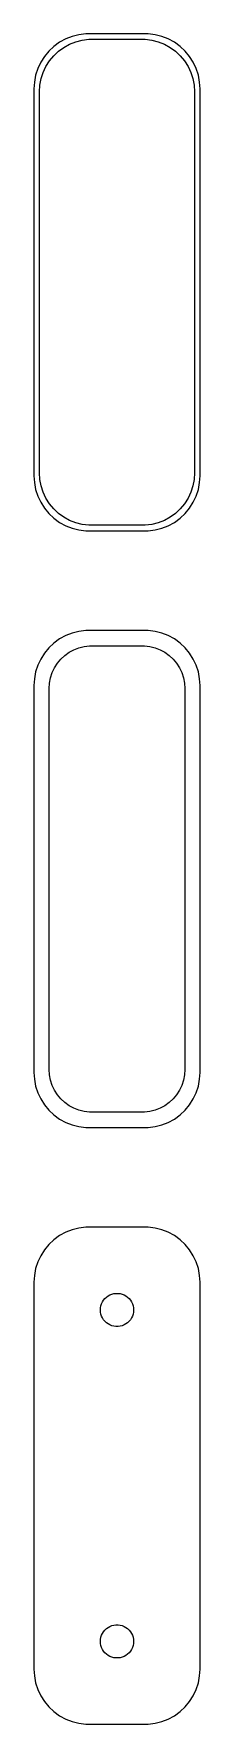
# Model space of a CAD drawing. Header units: metres. Extents: x -8 to 8, y 86 to 238.
import ezdxf

# ---------------------------------------------------------------- set-up
doc = ezdxf.new("R2010")
doc.units = ezdxf.units.M

msp = doc.modelspace()

# ---------------------------------------------------------------- linework, layer by layer
for p, q in [((-5.68712, 237.353), (-6.14484, 236.923)), ((-5.17912, 237.722), (-5.68712, 237.353)), ((-5.27776, 236.91), (-4.79517, 237.261)), ((-4.62889, 238.024), (-5.17912, 237.722)), ((-4.79517, 237.261), (-4.27245, 237.548)), ((-4.04507, 238.255), (-4.62889, 238.024)), ((-4.27245, 237.548), (-3.71782, 237.768)), ((-3.4369, 238.411), (-4.04507, 238.255)), ((-3.71782, 237.768), (-3.14006, 237.916)), ((-2.81395, 238.49), (-3.4369, 238.411)), ((-3.14006, 237.916), (-2.54825, 237.991)), ((2.81395, 238.49), (-2.81395, 238.49)), ((-2.54825, 237.991), (2.54825, 237.991)), ((2.54825, 237.991), (3.14006, 237.916)), ((3.4369, 238.411), (2.81395, 238.49)), ((3.14006, 237.916), (3.71782, 237.768)), ((4.04507, 238.255), (3.4369, 238.411)), ((3.71782, 237.768), (4.27245, 237.548)), ((4.62889, 238.024), (4.04507, 238.255)), ((4.27245, 237.548), (4.79517, 237.261)), ((5.17912, 237.722), (4.62889, 238.024)), ((4.79517, 237.261), (5.27776, 236.91)), ((5.68712, 237.353), (5.17912, 237.722)), ((6.14484, 236.923), (5.68712, 237.353)), ((-6.88153, 235.909), (-7.14888, 235.341)), ((-6.54507, 236.439), (-6.88153, 235.909)), ((-6.14484, 236.923), (-6.54507, 236.439)), ((-6.41245, 235.538), (-6.09282, 236.042)), ((-6.09282, 236.042), (-5.7126, 236.502)), ((-5.7126, 236.502), (-5.27776, 236.91)), ((5.27776, 236.91), (5.7126, 236.502)), ((5.7126, 236.502), (6.09282, 236.042)), ((6.09282, 236.042), (6.41245, 235.538)), ((6.54507, 236.439), (6.14484, 236.923)), ((6.88153, 235.909), (6.54507, 236.439)), ((7.14888, 235.341), (6.88153, 235.909)), ((-7.46057, 234.127), (-7.5, 233.5)), ((-7.34291, 234.743), (-7.46057, 234.127)), ((-7.14888, 235.341), (-7.34291, 234.743)), ((-6.96254, 233.845), (-6.85077, 234.431)), ((-6.85077, 234.431), (-6.66643, 234.999)), ((-6.66643, 234.999), (-6.41245, 235.538)), ((6.41245, 235.538), (6.66643, 234.999)), ((6.66643, 234.999), (6.85077, 234.431)), ((6.85077, 234.431), (6.96254, 233.845)), ((7.34291, 234.743), (7.14888, 235.341)), ((7.46057, 234.127), (7.34291, 234.743)), ((7.5, 233.5), (7.46057, 234.127)), ((-7.5, 233.5), (-7.5, 198.5)), ((-7, 233.25), (-6.96254, 233.845)), ((-7, 198.75), (-7, 233.25)), ((6.96254, 233.845), (7, 233.25)), ((7, 233.25), (7, 198.75)), ((7.5, 198.5), (7.5, 233.5)), ((-7.5, 198.5), (-7.46057, 197.873)), ((-7.46057, 197.873), (-7.34291, 197.257)), ((-6.96254, 198.155), (-7, 198.75)), ((-6.85077, 197.569), (-6.96254, 198.155)), ((-6.66643, 197.001), (-6.85077, 197.569)), ((6.85077, 197.569), (6.66643, 197.001)), ((6.96254, 198.155), (6.85077, 197.569)), ((7, 198.75), (6.96254, 198.155)), ((7.34291, 197.257), (7.46057, 197.873)), ((7.46057, 197.873), (7.5, 198.5)), ((-7.34291, 197.257), (-7.14888, 196.659)), ((-7.14888, 196.659), (-6.88153, 196.091)), ((-6.88153, 196.091), (-6.54507, 195.561)), ((-6.41245, 196.462), (-6.66643, 197.001)), ((-6.09282, 195.958), (-6.41245, 196.462)), ((-5.7126, 195.498), (-6.09282, 195.958)), ((6.09282, 195.958), (5.7126, 195.498)), ((6.41245, 196.462), (6.09282, 195.958)), ((6.66643, 197.001), (6.41245, 196.462)), ((6.54507, 195.561), (6.88153, 196.091)), ((6.88153, 196.091), (7.14888, 196.659)), ((7.14888, 196.659), (7.34291, 197.257)), ((-6.54507, 195.561), (-6.14484, 195.077)), ((-6.14484, 195.077), (-5.68712, 194.647)), ((-5.27776, 195.09), (-5.7126, 195.498)), ((-5.68712, 194.647), (-5.17912, 194.278)), ((-4.79517, 194.739), (-5.27776, 195.09)), ((-4.27245, 194.452), (-4.79517, 194.739)), ((-3.71782, 194.232), (-4.27245, 194.452)), ((4.27245, 194.452), (3.71782, 194.232)), ((4.79517, 194.739), (4.27245, 194.452)), ((5.27776, 195.09), (4.79517, 194.739)), ((5.17912, 194.278), (5.68712, 194.647)), ((5.7126, 195.498), (5.27776, 195.09)), ((5.68712, 194.647), (6.14484, 195.077)), ((6.14484, 195.077), (6.54507, 195.561)), ((-5.17912, 194.278), (-4.62889, 193.976)), ((-4.62889, 193.976), (-4.04507, 193.745)), ((-4.04507, 193.745), (-3.4369, 193.589)), ((-3.14006, 194.084), (-3.71782, 194.232)), ((-3.4369, 193.589), (-2.81395, 193.51)), ((-2.54825, 194.009), (-3.14006, 194.084)), ((-2.81395, 193.51), (2.81395, 193.51)), ((2.54825, 194.009), (-2.54825, 194.009)), ((3.14006, 194.084), (2.54825, 194.009)), ((2.81395, 193.51), (3.4369, 193.589)), ((3.71782, 194.232), (3.14006, 194.084)), ((3.4369, 193.589), (4.04507, 193.745)), ((4.04507, 193.745), (4.62889, 193.976)), ((4.62889, 193.976), (5.17912, 194.278)), ((-5.17912, 183.722), (-5.68712, 183.353)), ((-4.62889, 184.024), (-5.17912, 183.722)), ((-4.04507, 184.255), (-4.62889, 184.024)), ((-3.4369, 184.411), (-4.04507, 184.255)), ((-2.81395, 184.49), (-3.4369, 184.411)), ((2.81395, 184.49), (-2.81395, 184.49)), ((3.4369, 184.411), (2.81395, 184.49)), ((4.04507, 184.255), (3.4369, 184.411)), ((4.62889, 184.024), (4.04507, 184.255)), ((5.17912, 183.722), (4.62889, 184.024)), ((5.68712, 183.353), (5.17912, 183.722)), ((-6.54507, 182.439), (-6.88153, 181.909)), ((-6.14484, 182.923), (-6.54507, 182.439)), ((-5.68712, 183.353), (-6.14484, 182.923)), ((-5.07071, 181.899), (-4.71649, 182.231)), ((-4.71649, 182.231), (-4.32336, 182.517)), ((-4.32336, 182.517), (-3.89754, 182.751)), ((-3.89754, 182.751), (-3.44572, 182.93)), ((-3.44572, 182.93), (-2.97505, 183.051)), ((-2.97505, 183.051), (-2.49297, 183.112)), ((-2.49297, 183.112), (2.49297, 183.112)), ((2.49297, 183.112), (2.97505, 183.051)), ((2.97505, 183.051), (3.44572, 182.93)), ((3.44572, 182.93), (3.89754, 182.751)), ((3.89754, 182.751), (4.32336, 182.517)), ((4.32336, 182.517), (4.71649, 182.231)), ((4.71649, 182.231), (5.07071, 181.899)), ((6.14484, 182.923), (5.68712, 183.353)), ((6.54507, 182.439), (6.14484, 182.923)), ((6.88153, 181.909), (6.54507, 182.439)), ((-7.34291, 180.743), (-7.46057, 180.127)), ((-7.14888, 181.341), (-7.34291, 180.743)), ((-6.88153, 181.909), (-7.14888, 181.341)), ((-5.99789, 180.212), (-5.84773, 180.674)), ((-5.84773, 180.674), (-5.64084, 181.114)), ((-5.64084, 181.114), (-5.38046, 181.524)), ((-5.38046, 181.524), (-5.07071, 181.899)), ((5.07071, 181.899), (5.38046, 181.524)), ((5.38046, 181.524), (5.64084, 181.114)), ((5.64084, 181.114), (5.84773, 180.674)), ((5.84773, 180.674), (5.99789, 180.212)), ((7.14888, 181.341), (6.88153, 181.909)), ((7.34291, 180.743), (7.14888, 181.341)), ((7.46057, 180.127), (7.34291, 180.743)), ((-7.46057, 180.127), (-7.5, 179.5)), ((-7.5, 179.5), (-7.5, 144.5)), ((-6.11946, 179.25), (-6.08896, 179.735)), ((-6.11946, 144.75), (-6.11946, 179.25)), ((-6.08896, 179.735), (-5.99789, 180.212)), ((5.99789, 180.212), (6.08896, 179.735)), ((6.08896, 179.735), (6.11946, 179.25)), ((6.11946, 179.25), (6.11946, 144.75)), ((7.5, 179.5), (7.46057, 180.127)), ((7.5, 144.5), (7.5, 179.5)), ((-7.5, 144.5), (-7.46057, 143.873)), ((-7.46057, 143.873), (-7.34291, 143.257)), ((-6.08896, 144.265), (-6.11946, 144.75)), ((-5.99789, 143.788), (-6.08896, 144.265)), ((6.08896, 144.265), (5.99789, 143.788)), ((6.11946, 144.75), (6.08896, 144.265)), ((7.34291, 143.257), (7.46057, 143.873)), ((7.46057, 143.873), (7.5, 144.5)), ((-7.34291, 143.257), (-7.14888, 142.659)), ((-7.14888, 142.659), (-6.88153, 142.091)), ((-5.84773, 143.326), (-5.99789, 143.788)), ((-5.64084, 142.886), (-5.84773, 143.326)), ((-5.38046, 142.476), (-5.64084, 142.886)), ((-5.07071, 142.101), (-5.38046, 142.476)), ((5.38046, 142.476), (5.07071, 142.101)), ((5.64084, 142.886), (5.38046, 142.476)), ((5.84773, 143.326), (5.64084, 142.886)), ((5.99789, 143.788), (5.84773, 143.326)), ((6.88153, 142.091), (7.14888, 142.659)), ((7.14888, 142.659), (7.34291, 143.257)), ((-6.88153, 142.091), (-6.54507, 141.561)), ((-6.54507, 141.561), (-6.14484, 141.077)), ((-6.14484, 141.077), (-5.68712, 140.647)), ((-4.71649, 141.769), (-5.07071, 142.101)), ((-4.32336, 141.483), (-4.71649, 141.769)), ((-3.89754, 141.249), (-4.32336, 141.483)), ((-3.44572, 141.07), (-3.89754, 141.249)), ((-2.97505, 140.949), (-3.44572, 141.07)), ((-2.49297, 140.888), (-2.97505, 140.949)), ((2.49297, 140.888), (-2.49297, 140.888)), ((2.97505, 140.949), (2.49297, 140.888)), ((3.44572, 141.07), (2.97505, 140.949)), ((3.89754, 141.249), (3.44572, 141.07)), ((4.32336, 141.483), (3.89754, 141.249)), ((4.71649, 141.769), (4.32336, 141.483)), ((5.07071, 142.101), (4.71649, 141.769)), ((5.68712, 140.647), (6.14484, 141.077)), ((6.14484, 141.077), (6.54507, 141.561)), ((6.54507, 141.561), (6.88153, 142.091)), ((-5.68712, 140.647), (-5.17912, 140.278)), ((-5.17912, 140.278), (-4.62889, 139.976)), ((-4.62889, 139.976), (-4.04507, 139.745)), ((-4.04507, 139.745), (-3.4369, 139.589)), ((-3.4369, 139.589), (-2.81395, 139.51)), ((-2.81395, 139.51), (2.81395, 139.51)), ((2.81395, 139.51), (3.4369, 139.589)), ((3.4369, 139.589), (4.04507, 139.745)), ((4.04507, 139.745), (4.62889, 139.976)), ((4.62889, 139.976), (5.17912, 140.278)), ((5.17912, 140.278), (5.68712, 140.647)), ((-4.04507, 130.255), (-4.62889, 130.024)), ((-3.4369, 130.411), (-4.04507, 130.255)), ((-2.81395, 130.49), (-3.4369, 130.411)), ((2.81395, 130.49), (-2.81395, 130.49)), ((3.4369, 130.411), (2.81395, 130.49)), ((4.04507, 130.255), (3.4369, 130.411)), ((4.62889, 130.024), (4.04507, 130.255)), ((-6.14484, 128.923), (-6.54507, 128.439)), ((-5.68712, 129.353), (-6.14484, 128.923)), ((-5.17912, 129.722), (-5.68712, 129.353)), ((-4.62889, 130.024), (-5.17912, 129.722)), ((5.17912, 129.722), (4.62889, 130.024)), ((5.68712, 129.353), (5.17912, 129.722)), ((6.14484, 128.923), (5.68712, 129.353)), ((6.54507, 128.439), (6.14484, 128.923)), ((-7.14888, 127.341), (-7.34291, 126.743)), ((-6.88153, 127.909), (-7.14888, 127.341)), ((-6.54507, 128.439), (-6.88153, 127.909)), ((6.88153, 127.909), (6.54507, 128.439)), ((7.14888, 127.341), (6.88153, 127.909)), ((7.34291, 126.743), (7.14888, 127.341)), ((-7.46057, 126.127), (-7.5, 125.5)), ((-7.5, 125.5), (-7.5, 90.5)), ((-7.34291, 126.743), (-7.46057, 126.127)), ((7.46057, 126.127), (7.34291, 126.743)), ((7.5, 125.5), (7.46057, 126.127)), ((7.5, 90.5), (7.5, 125.5)), ((-1.21352, 123.882), (-1.09344, 124.027)), ((-1.09344, 124.027), (-0.956131, 124.156)), ((-0.956131, 124.156), (-0.803726, 124.266)), ((-0.803726, 124.266), (-0.638657, 124.357)), ((-0.638657, 124.357), (-0.463516, 124.427)), ((-0.463516, 124.427), (-0.281067, 124.473)), ((-0.281067, 124.473), (-0.094177, 124.497)), ((-0.094177, 124.497), (0.094177, 124.497)), ((0.094177, 124.497), (0.281067, 124.473)), ((0.281067, 124.473), (0.463516, 124.427)), ((0.463516, 124.427), (0.638657, 124.357)), ((0.638657, 124.357), (0.803726, 124.266)), ((0.803726, 124.266), (0.956131, 124.156)), ((0.956131, 124.156), (1.09344, 124.027)), ((1.09344, 124.027), (1.21352, 123.882)), ((-1.5, 123), (-1.48816, 123.188)), ((-1.48816, 122.812), (-1.5, 123)), ((-1.48816, 123.188), (-1.45287, 123.373)), ((-1.45287, 122.627), (-1.48816, 122.812)), ((-1.45287, 123.373), (-1.39465, 123.552)), ((-1.39465, 122.448), (-1.45287, 122.627)), ((-1.39465, 123.552), (-1.31445, 123.723)), ((-1.31445, 122.277), (-1.39465, 122.448)), ((-1.31445, 123.723), (-1.21352, 123.882)), ((1.21352, 123.882), (1.31445, 123.723)), ((1.31445, 123.723), (1.39465, 123.552)), ((1.39465, 122.448), (1.31445, 122.277)), ((1.39465, 123.552), (1.45287, 123.373)), ((1.45287, 122.627), (1.39465, 122.448)), ((1.45287, 123.373), (1.48816, 123.188)), ((1.48816, 122.812), (1.45287, 122.627)), ((1.48816, 123.188), (1.5, 123)), ((1.5, 123), (1.48816, 122.812)), ((-1.21352, 122.118), (-1.31445, 122.277)), ((-1.09344, 121.973), (-1.21352, 122.118)), ((-0.956131, 121.844), (-1.09344, 121.973)), ((-0.803726, 121.734), (-0.956131, 121.844)), ((-0.638657, 121.643), (-0.803726, 121.734)), ((-0.463516, 121.573), (-0.638657, 121.643)), ((-0.281067, 121.527), (-0.463516, 121.573)), ((-0.094177, 121.503), (-0.281067, 121.527)), ((0.094177, 121.503), (-0.094177, 121.503)), ((0.281067, 121.527), (0.094177, 121.503)), ((0.463516, 121.573), (0.281067, 121.527)), ((0.638657, 121.643), (0.463516, 121.573)), ((0.803726, 121.734), (0.638657, 121.643)), ((0.956131, 121.844), (0.803726, 121.734)), ((1.09344, 121.973), (0.956131, 121.844)), ((1.21352, 122.118), (1.09344, 121.973)), ((1.31445, 122.277), (1.21352, 122.118)), ((-1.48816, 93.188), (-1.45287, 93.373)), ((-1.45287, 93.373), (-1.39465, 93.5522)), ((-1.39465, 93.5522), (-1.31445, 93.7226)), ((-1.31445, 93.7226), (-1.21352, 93.8817)), ((-1.21352, 93.8817), (-1.09344, 94.0268)), ((-1.09344, 94.0268), (-0.956131, 94.1558)), ((-0.956131, 94.1558), (-0.803726, 94.2665)), ((-0.803726, 94.2665), (-0.638657, 94.3573)), ((-0.638657, 94.3573), (-0.463516, 94.4266)), ((-0.463516, 94.4266), (-0.281067, 94.4734)), ((-0.281067, 94.4734), (-0.094177, 94.4971)), ((-0.094177, 94.4971), (0.094177, 94.4971)), ((0.094177, 94.4971), (0.281067, 94.4734)), ((0.281067, 94.4734), (0.463516, 94.4266)), ((0.463516, 94.4266), (0.638657, 94.3573)), ((0.638657, 94.3573), (0.803726, 94.2665)), ((0.803726, 94.2665), (0.956131, 94.1558)), ((0.956131, 94.1558), (1.09344, 94.0268)), ((1.09344, 94.0268), (1.21352, 93.8817)), ((1.21352, 93.8817), (1.31445, 93.7226)), ((1.31445, 93.7226), (1.39465, 93.5522)), ((1.39465, 93.5522), (1.45287, 93.373)), ((1.45287, 93.373), (1.48816, 93.188)), ((-1.5, 93), (-1.48816, 93.188)), ((-1.48816, 92.812), (-1.5, 93)), ((-1.45287, 92.627), (-1.48816, 92.812)), ((-1.39465, 92.4478), (-1.45287, 92.627)), ((-1.31445, 92.2774), (-1.39465, 92.4478)), ((-1.21352, 92.1183), (-1.31445, 92.2774)), ((-1.09344, 91.9732), (-1.21352, 92.1183)), ((-0.956131, 91.8442), (-1.09344, 91.9732)), ((-0.803726, 91.7335), (-0.956131, 91.8442)), ((0.956131, 91.8442), (0.803726, 91.7335)), ((1.09344, 91.9732), (0.956131, 91.8442)), ((1.21352, 92.1183), (1.09344, 91.9732)), ((1.31445, 92.2774), (1.21352, 92.1183)), ((1.39465, 92.4478), (1.31445, 92.2774)), ((1.45287, 92.627), (1.39465, 92.4478)), ((1.48816, 92.812), (1.45287, 92.627)), ((1.48816, 93.188), (1.5, 93)), ((1.5, 93), (1.48816, 92.812)), ((-7.5, 90.5), (-7.46057, 89.8733)), ((-0.638657, 91.6428), (-0.803726, 91.7335)), ((-0.463516, 91.5734), (-0.638657, 91.6428)), ((-0.281067, 91.5266), (-0.463516, 91.5734)), ((-0.094177, 91.503), (-0.281067, 91.5266)), ((0.094177, 91.503), (-0.094177, 91.503)), ((0.281067, 91.5266), (0.094177, 91.503)), ((0.463516, 91.5734), (0.281067, 91.5266)), ((0.638657, 91.6428), (0.463516, 91.5734)), ((0.803726, 91.7335), (0.638657, 91.6428)), ((7.46057, 89.8733), (7.5, 90.5)), ((-7.46057, 89.8733), (-7.34291, 89.2566)), ((-7.34291, 89.2566), (-7.14888, 88.6594)), ((7.14888, 88.6594), (7.34291, 89.2566)), ((7.34291, 89.2566), (7.46057, 89.8733)), ((-7.14888, 88.6594), (-6.88153, 88.0912)), ((-6.88153, 88.0912), (-6.54507, 87.5611)), ((-6.54507, 87.5611), (-6.14484, 87.0773)), ((6.14484, 87.0773), (6.54507, 87.5611)), ((6.54507, 87.5611), (6.88153, 88.0912)), ((6.88153, 88.0912), (7.14888, 88.6594)), ((-6.14484, 87.0773), (-5.68712, 86.6474)), ((-5.68712, 86.6474), (-5.17912, 86.2784)), ((-5.17912, 86.2784), (-4.62889, 85.9759)), ((-4.62889, 85.9759), (-4.04507, 85.7447)), ((-4.04507, 85.7447), (-3.4369, 85.5886)), ((3.4369, 85.5886), (4.04507, 85.7447)), ((4.04507, 85.7447), (4.62889, 85.9759)), ((4.62889, 85.9759), (5.17912, 86.2784)), ((5.17912, 86.2784), (5.68712, 86.6474)), ((5.68712, 86.6474), (6.14484, 87.0773)), ((-3.4369, 85.5886), (-2.81395, 85.5099)), ((-2.81395, 85.5099), (2.81395, 85.5099)), ((2.81395, 85.5099), (3.4369, 85.5886))]:
    msp.add_line(p, q)

doc.saveas('drawing.dxf')
